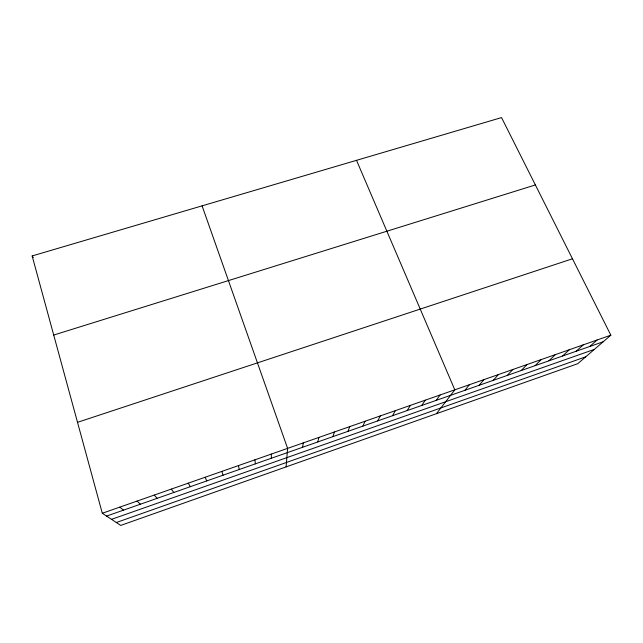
<?xml version="1.0" encoding="UTF-8"?>
<svg xmlns="http://www.w3.org/2000/svg" width="643" height="643" viewBox="0 0 643 643"><rect width="100%" height="100%" fill="white"/><g stroke="black" fill="none" stroke-linecap="round" stroke-linejoin="round"><path stroke-width="0.96" d="M286.095 466.898L287.606 448.38L202.087 205.856M302.572 447.287L303.295 442.882M317.795 441.942L318.888 437.417M332.921 436.629L334.384 432M347.951 431.357L349.776 426.606M362.885 426.116L365.071 421.253M377.73 420.9L380.27 415.925M392.479 415.724L395.365 410.644M407.14 410.58L410.371 405.387M421.712 405.468L425.28 400.163M436.187 400.38L440.093 394.979M436.46 413.682L454.818 389.827L356.511 160.332M464.881 390.309L469.446 384.699M479.099 385.318L483.986 379.611M493.229 380.359L498.429 374.547M507.271 375.432L512.793 369.524M521.224 370.529L527.059 364.525M535.097 365.658L541.237 359.558M548.889 360.819L555.335 354.623M562.601 356.005L569.336 349.72M576.224 351.223L583.265 344.849M589.768 346.473L597.098 340.002M610.85 335.188L577.752 363.681L120.731 525.419L102.301 513.259L32.15 255.946L501.54 117.581L610.85 335.188L102.301 513.259M111.528 519.351L594.365 349.382M116.335 522.518L585.717 356.825M106.585 516.08L603.23 341.746M77.514 422.33L572.471 258.783M53.715 335.051L535.378 184.943M119.735 507.158L123.56 510.124M137.047 501.098L140.431 504.2M154.232 495.078L157.181 498.325M171.303 489.098L173.819 492.482M32.15 255.946L33.243 257.618M188.262 483.166L190.352 486.679M205.101 477.267L206.773 480.916M221.827 471.407L223.081 475.193M238.44 465.596L239.284 469.503M254.933 459.817L255.375 463.852M271.322 454.079L271.37 458.242"/></g></svg>
